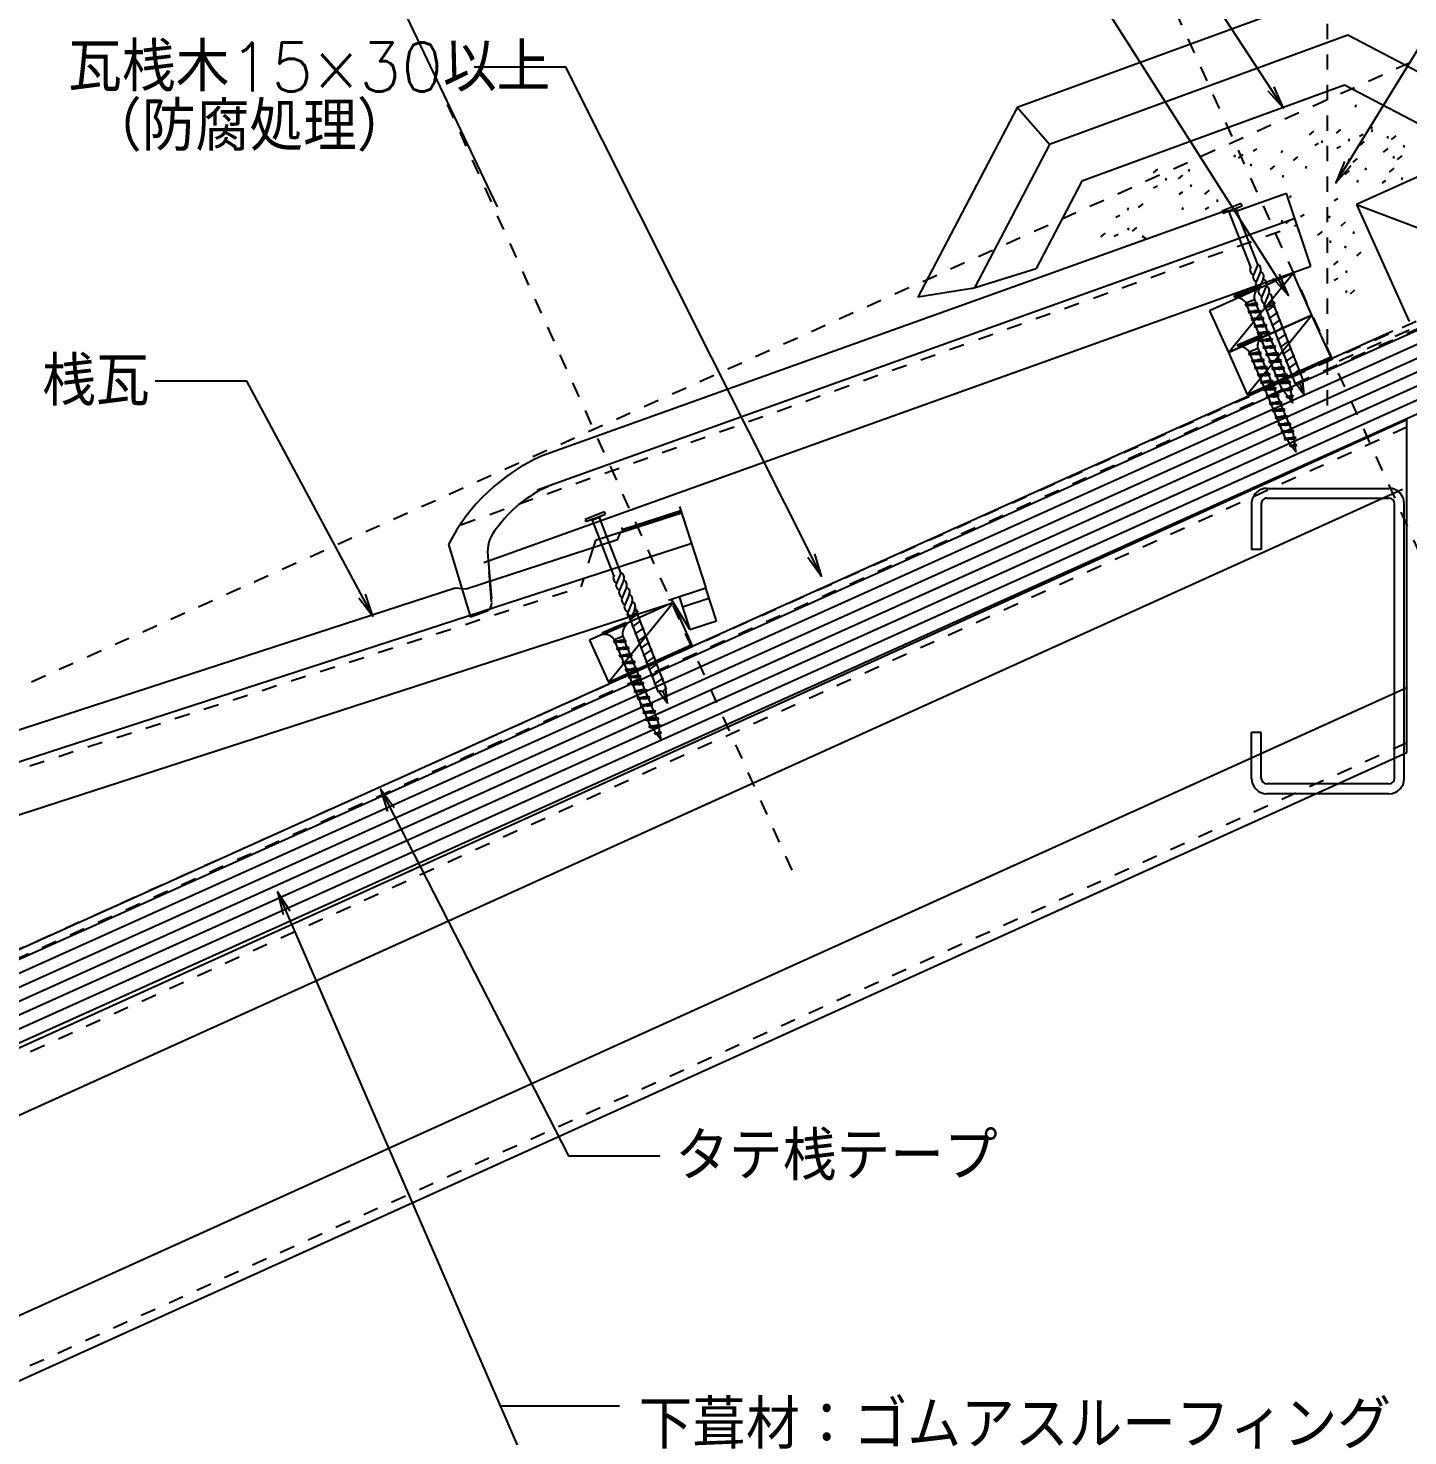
# Model space of a CAD drawing. Extents: x -1727 to 4652, y -2317 to 2357.
# Drawn here: x 3428.1 to 3879.9, y -813.4 to -352.3 of the extents above; entities that cross this region are included whole.
import ezdxf

# ---------------------------------------------------------------- set-up
doc = ezdxf.new("R2010")
doc.units = 0
doc.header["$LTSCALE"] = 5
doc.linetypes.add('DOT', pattern=[2, 1, -1])
for name, color, linetype in [('0-1', 7, 'CONTINUOUS'), ('0-2', 7, 'CONTINUOUS'), ('0-3', 7, 'CONTINUOUS'), ('0-4', 7, 'CONTINUOUS'), ('0-F', 7, 'CONTINUOUS')]:
    doc.layers.add(name, color=color, linetype=linetype)
doc.styles.get("Standard").update_dxf_attribs({"font": 'txt.shx', "bigfont": 'extfont.shx'})

msp = doc.modelspace()

# ---------------------------------------------------------------- linework, layer by layer
at = {"layer": '0-1', "color": 7, "linetype": 'CONTINUOUS'}
for p, q in [((3862.8119, -378.179), (3863.036, -377.3943)), ((3849.0649, -386.0978), (3847.6078, -387.3308)), ((3857.885, -385.4928), (3856.4279, -386.7257)), ((3865.3523, -387.1316), (3864.1193, -387.8042)), ((3868.0662, -385.3325), (3868.2904, -384.5479)), ((3868.1397, -386.3361), (3868.3639, -385.5515)), ((3850.7168, -390.1296), (3849.4839, -390.8022)), ((3851.755, -389.9088), (3851.9792, -389.1242)), ((3857.8612, -391.1028), (3856.6282, -391.7753)), ((3860.5751, -389.3037), (3860.7992, -388.5191)), ((3865.6856, -389.4842), (3864.2285, -390.7171)), ((3873.3462, -391.7259), (3871.8891, -392.9589)), ((3873.2332, -388.4826), (3873.4574, -387.6979)), ((3875.9782, -387.6151), (3874.5211, -388.8481)), ((3878.6683, -391.4261), (3878.8925, -390.6415)), ((3823.1312, -394.5743), (3823.3554, -393.7897)), ((3825.8763, -393.7069), (3824.4191, -394.9398)), ((3830.4641, -392.0096), (3829.2312, -392.6822)), ((3838.6131, -393.154), (3838.8373, -392.3694)), ((3843.8295, -394.4665), (3842.3724, -395.6995)), ((3860.6078, -395.88), (3860.832, -395.0954)), ((3863.3528, -395.0126), (3861.8957, -396.2456)), ((3901.3998, -392.8508), (3863.0991, -410.086)), ((3875.2059, -394.9994), (3875.4301, -394.2148)), ((3877.951, -394.132), (3876.4938, -395.3649)), ((3797.9437, -398.4799), (3796.4866, -399.7128)), ((3806.1832, -400.4956), (3804.7261, -401.7285)), ((3808.1985, -399.3233), (3808.4226, -398.5387)), ((3828.5663, -397.5178), (3828.7905, -396.7332)), ((3836.2648, -397.4341), (3834.8077, -398.6671)), ((3838.9549, -401.245), (3839.1791, -400.4604)), ((3846.5195, -398.2775), (3846.7437, -397.4929)), ((3860.7208, -399.1234), (3859.2637, -400.3564)), ((3866.0429, -398.8236), (3866.2671, -398.039)), ((3875.3189, -398.2428), (3873.8618, -399.4757)), ((3797.9199, -404.09), (3796.687, -404.7625)), ((3800.6338, -402.2908), (3800.858, -401.5062)), ((3808.8733, -404.3065), (3809.0975, -403.5219)), ((3814.8194, -405.4367), (3813.3623, -406.6696)), ((3863.4109, -402.9344), (3863.6351, -402.1498)), ((3872.6693, -402.3868), (3871.4363, -403.0593)), ((3878.009, -402.0537), (3878.2332, -401.2691)), ((3793.119, -409.8688), (3791.6619, -411.1018)), ((3806.1594, -406.1057), (3804.9264, -406.7782)), ((3817.5095, -409.2476), (3817.7336, -408.463)), ((3841.3942, -407.9503), (3841.6184, -407.1657)), ((3857.0282, -408.2685), (3855.7952, -408.9411)), ((3863.0991, -410.086), (3918.635, -431.1516)), ((3863.0991, -410.086), (3880.3342, -448.3868)), ((3785.5681, -413.7044), (3784.3351, -414.3769)), ((3788.282, -411.9052), (3788.5061, -411.1206)), ((3806.1016, -411.8107), (3806.3258, -411.0261)), ((3814.7956, -411.0467), (3813.5626, -411.7193)), ((3846.0326, -413.4664), (3844.7996, -414.1389)), ((3854.1816, -414.6108), (3854.4057, -413.8262)), ((3780.7672, -419.4832), (3779.31, -420.7162)), ((3788.3147, -418.4816), (3788.5389, -417.697)), ((3791.0597, -417.6142), (3789.6026, -418.8471)), ((3838.6997, -416.031), (3838.9239, -415.2464)), ((3841.4447, -415.1636), (3839.9876, -416.3966)), ((3844.1348, -418.9746), (3844.359, -418.19)), ((3851.8333, -418.8909), (3850.3762, -420.1238)), ((3859.3979, -415.9233), (3857.9408, -417.1563)), ((3862.088, -419.7342), (3862.3122, -418.9496)), ((3785.0297, -419.8821), (3783.7967, -420.5546)), ((3793.1787, -421.0265), (3793.4029, -420.2419)), ((3793.7498, -421.4251), (3793.974, -420.6405)), ((3854.5234, -422.7018), (3854.7475, -421.9172)), ((3859.3683, -424.3984), (3859.5924, -423.6138)), ((3857.02, -428.6785), (3855.5629, -429.9114)), ((3864.5846, -425.7109), (3863.1275, -426.9439)), ((3821.16, -458.6038), (3842.3643, -432.6157)), ((3859.7101, -432.4894), (3859.9342, -431.7048)), ((3856.9962, -434.2886), (3855.7632, -434.9611)), ((3859.7428, -439.0658), (3859.967, -438.2812)), ((3862.4878, -438.1984), (3861.0307, -439.4313)), ((3827.3137, -472.2834), (3848.5181, -446.2953)), ((3221.9362, -745.4111), (3875.0195, -451.5271)), ((3618.1374, -566.4967), (3639.3198, -540.4907))]:
    msp.add_line(p, q, dxfattribs=at)
at = {"layer": '0-1', "color": 4, "linetype": 'CONTINUOUS'}
for p, q in [((3825.3876, -409.7653), (3819.0272, -412.2269)), ((3825.6724, -410.5012), (3825.3876, -409.7653)), ((3819.0272, -412.2269), (3819.3121, -412.9628)), ((3819.3121, -412.9628), (3825.6724, -410.5012)), ((3821.4764, -412.5072), (3820.7495, -412.4065)), ((3821.4764, -412.5072), (3820.7495, -412.4065)), ((3823.7661, -411.6211), (3821.4764, -412.5072)), ((3828.4773, -430.5963), (3821.4764, -412.5072)), ((3823.7661, -411.6211), (3824.235, -411.0575)), ((3830.7666, -429.7092), (3823.7661, -411.6211)), ((3828.5214, -430.5253), (3828.21, -431.2701)), ((3830.7666, -429.7092), (3829.1253, -433.6351)), ((3831.6848, -432.0817), (3830.0434, -436.0074)), ((3831.6848, -432.0817), (3830.0434, -436.0074)), ((3823.0661, -439.9863), (3830.7632, -436.7713)), ((3831.0343, -437.4205), (3823.3373, -440.6355)), ((3830.7632, -436.7713), (3831.0343, -437.4205)), ((3832.6029, -434.454), (3830.9615, -438.3798)), ((3832.6029, -434.454), (3830.9615, -438.3798)), ((3833.5211, -436.8263), (3831.8797, -440.7522)), ((3833.5211, -436.8263), (3831.8797, -440.7522)), ((3823.3373, -440.6355), (3823.0661, -439.9863)), ((3827.051, -442.5735), (3826.6697, -443.0735)), ((3826.9295, -442.3518), (3829.7301, -441.182)), ((3826.9295, -442.3518), (3827.0324, -442.598)), ((3829.7301, -441.182), (3830.2913, -442.5256)), ((3834.4393, -439.1987), (3832.7979, -443.1245)), ((3834.4393, -439.1987), (3832.7979, -443.1245)), ((3835.3574, -441.5711), (3834.5583, -443.4823)), ((3835.3574, -441.5711), (3834.5583, -443.4823)), ((3835.6407, -442.053), (3845.6067, -467.8037)), ((3826.6697, -443.0735), (3830.8633, -442.6833)), ((3828.0194, -444.8919), (3827.3535, -443.2975)), ((3828.0194, -444.8919), (3827.6381, -445.3919)), ((3827.6381, -445.3919), (3831.8317, -445.0017)), ((3828.9878, -447.2102), (3828.3218, -445.6159)), ((3828.9878, -447.2102), (3828.6064, -447.7103)), ((3830.482, -443.1833), (3830.8633, -442.6833)), ((3831.1728, -444.8373), (3830.482, -443.1833)), ((3831.4503, -445.5017), (3831.8317, -445.0017)), ((3832.1412, -447.1557), (3831.4503, -445.5017)), ((3832.997, -444.0866), (3836.3862, -442.7749)), ((3833.0407, -443.0593), (3843.0067, -468.8099)), ((3836.4291, -443.0487), (3833.4366, -445.1957)), ((3837.3352, -445.39), (3834.3427, -447.5371)), ((3828.6064, -447.7103), (3832.8001, -447.3201)), ((3829.9562, -449.5286), (3829.2902, -447.9343)), ((3829.9562, -449.5286), (3829.5748, -450.0287)), ((3829.5748, -450.0287), (3833.7684, -449.6385)), ((3830.9245, -451.847), (3830.2586, -450.2527)), ((3832.4187, -447.8201), (3832.8001, -447.3201)), ((3833.1096, -449.4741), (3832.4187, -447.8201)), ((3833.3871, -450.1385), (3833.7684, -449.6385)), ((3834.0779, -451.7925), (3833.3871, -450.1385)), ((3838.2414, -447.7314), (3835.2489, -449.8784)), ((3839.1475, -450.0728), (3836.155, -452.2197)), ((3824.1584, -456.0068), (3831.8555, -452.7918)), ((3824.4296, -456.656), (3824.1584, -456.0068)), ((3832.1266, -453.441), (3824.4296, -456.656)), ((3830.9245, -451.847), (3830.5432, -452.347)), ((3830.5432, -452.347), (3834.7368, -451.9568)), ((3831.8929, -454.1654), (3831.227, -452.5711)), ((3831.8929, -454.1654), (3831.5116, -454.6654)), ((3831.5116, -454.6654), (3835.7052, -454.2752)), ((3831.8555, -452.7918), (3832.1266, -453.441)), ((3832.8613, -456.4838), (3832.1953, -454.8895)), ((3834.3555, -452.4569), (3834.7368, -451.9568)), ((3835.0463, -454.1108), (3834.3555, -452.4569)), ((3835.3238, -454.7753), (3835.7052, -454.2752)), ((3836.0147, -456.4292), (3835.3238, -454.7753)), ((3840.0537, -452.4141), (3837.0612, -454.5611)), ((3840.9599, -454.7555), (3837.9673, -456.9024)), ((3828.1434, -458.594), (3827.762, -459.094)), ((3827.762, -459.094), (3831.9556, -458.7038)), ((3828.0218, -458.3723), (3830.8224, -457.2025)), ((3828.0218, -458.3723), (3828.1247, -458.6185)), ((3829.1117, -460.9124), (3828.4458, -459.3181)), ((3829.1117, -460.9124), (3828.7304, -461.4124)), ((3828.7304, -461.4124), (3832.924, -461.0222)), ((3830.8224, -457.2025), (3831.3836, -458.5461)), ((3831.5743, -459.2038), (3831.9556, -458.7038)), ((3832.2651, -460.8578), (3831.5743, -459.2038)), ((3832.8613, -456.4838), (3832.4799, -456.9838)), ((3832.4799, -456.9838), (3836.6735, -456.5936)), ((3832.5427, -461.5222), (3832.924, -461.0222)), ((3833.8296, -458.8022), (3833.1637, -457.2078)), ((3833.8296, -458.8022), (3833.4483, -459.3022)), ((3833.4483, -459.3022), (3837.6419, -458.912)), ((3834.798, -461.1206), (3834.1321, -459.5262)), ((3836.2922, -457.0936), (3836.6735, -456.5936)), ((3836.983, -458.7476), (3836.2922, -457.0936)), ((3837.2606, -459.412), (3837.6419, -458.912)), ((3837.9514, -461.066), (3837.2606, -459.412)), ((3841.866, -457.0968), (3838.8735, -459.2438)), ((3842.7721, -459.4381), (3839.7796, -461.5851)), ((3830.0801, -463.2308), (3829.4142, -461.6364)), ((3830.0801, -463.2308), (3829.6988, -463.7308)), ((3829.6988, -463.7308), (3833.8924, -463.3406)), ((3831.0485, -465.5491), (3830.3825, -463.9548)), ((3831.0485, -465.5491), (3830.6671, -466.0492)), ((3830.6671, -466.0492), (3834.8607, -465.659)), ((3833.2335, -463.1762), (3832.5427, -461.5222)), ((3833.511, -463.8406), (3833.8924, -463.3406)), ((3834.2019, -465.4946), (3833.511, -463.8406)), ((3834.798, -461.1206), (3834.4167, -461.6206)), ((3834.4167, -461.6206), (3838.6103, -461.2304)), ((3834.4794, -466.159), (3834.8607, -465.659)), ((3835.7664, -463.4389), (3835.1004, -461.8446)), ((3835.7664, -463.4389), (3835.385, -463.939)), ((3835.385, -463.939), (3839.5786, -463.5488)), ((3836.7347, -465.7573), (3836.0688, -464.163)), ((3838.2289, -461.7304), (3838.6103, -461.2304)), ((3838.9198, -463.3844), (3838.2289, -461.7304)), ((3839.1973, -464.0488), (3839.5786, -463.5488)), ((3839.8882, -465.7028), (3839.1973, -464.0488)), ((3843.6783, -461.7795), (3840.6858, -463.9265)), ((3844.5845, -464.1209), (3841.592, -466.2679)), ((3832.0168, -467.8675), (3831.3509, -466.2732)), ((3832.0168, -467.8675), (3831.6355, -468.3676)), ((3831.6355, -468.3676), (3835.8291, -467.9774)), ((3832.9852, -470.1859), (3832.3193, -468.5916)), ((3832.9852, -470.1859), (3832.6039, -470.6859)), ((3835.1702, -467.813), (3834.4794, -466.159)), ((3835.4478, -468.4774), (3835.8291, -467.9774)), ((3836.1386, -470.1314), (3835.4478, -468.4774)), ((3836.7347, -465.7573), (3836.3534, -466.2574)), ((3836.3534, -466.2574), (3840.547, -465.8672)), ((3837.7031, -468.0757), (3837.0372, -466.4814)), ((3837.7031, -468.0757), (3837.3218, -468.5757)), ((3837.3218, -468.5757), (3841.5154, -468.1855)), ((3838.6715, -470.3941), (3838.0056, -468.7998)), ((3840.1657, -466.3672), (3840.547, -465.8672)), ((3840.8565, -468.0212), (3840.1657, -466.3672)), ((3841.1341, -468.6856), (3841.5154, -468.1855)), ((3841.3622, -469.2318), (3841.1341, -468.6856)), ((3841.5259, -470.3056), (3841.3622, -469.2318)), ((3846.0311, -472.5527), (3843.233, -468.7227)), ((3844.6685, -469.032), (3846.0311, -472.5527)), ((3846.0311, -472.5527), (3845.5227, -467.8365)), ((3832.6039, -470.6859), (3836.7975, -470.2957)), ((3833.9536, -472.5043), (3833.2876, -470.91)), ((3833.9536, -472.5043), (3833.5722, -473.0043)), ((3833.5722, -473.0043), (3837.7658, -472.6141)), ((3834.9219, -474.8227), (3834.256, -473.2284)), ((3834.9219, -474.8227), (3834.5406, -475.3227)), ((3836.4161, -470.7958), (3836.7975, -470.2957)), ((3837.107, -472.4498), (3836.4161, -470.7958)), ((3837.3845, -473.1142), (3837.7658, -472.6141)), ((3838.0754, -474.7681), (3837.3845, -473.1142)), ((3838.6715, -470.3941), (3838.2902, -470.8941)), ((3838.2902, -470.8941), (3842.2803, -470.4718)), ((3840.5339, -472.8811), (3839.2008, -471.0907)), ((3840.2387, -473.1522), (3842.4719, -472.8738)), ((3842.2753, -475.2199), (3840.8481, -473.3031)), ((3841.8983, -472.7476), (3841.6356, -471.033)), ((3841.6376, -471.0379), (3842.2803, -470.4718)), ((3841.9591, -473.1812), (3842.4719, -472.8738)), ((3842.2753, -475.2199), (3841.964, -473.1783)), ((3834.5406, -475.3227), (3838.7342, -474.9325)), ((3835.8903, -477.1411), (3835.2244, -475.5468)), ((3835.8903, -477.1411), (3835.509, -477.6411)), ((3835.509, -477.6411), (3839.7026, -477.2509)), ((3836.8587, -479.4595), (3836.1927, -477.8651)), ((3836.8587, -479.4595), (3836.4774, -479.9595)), ((3838.3529, -475.4326), (3838.7342, -474.9325)), ((3839.0437, -477.0865), (3838.3529, -475.4326)), ((3839.3212, -477.7509), (3839.7026, -477.2509)), ((3840.0121, -479.4049), (3839.3212, -477.7509)), ((3836.4774, -479.9595), (3840.671, -479.5693)), ((3837.8271, -481.7779), (3837.1611, -480.1835)), ((3837.8271, -481.7779), (3837.4457, -482.2779)), ((3837.4457, -482.2779), (3841.6393, -481.8877)), ((3838.7954, -484.0962), (3838.1295, -482.5019)), ((3838.7954, -484.0962), (3838.4141, -484.5963)), ((3840.2896, -480.0693), (3840.671, -479.5693)), ((3840.9805, -481.7233), (3840.2896, -480.0693)), ((3841.258, -482.3877), (3841.6393, -481.8877)), ((3841.9488, -484.0417), (3841.258, -482.3877)), ((3838.4141, -484.5963), (3842.6077, -484.2061)), ((3839.7638, -486.4146), (3839.0979, -484.8203)), ((3839.7638, -486.4146), (3839.3825, -486.9147)), ((3839.3825, -486.9147), (3843.3726, -486.4923)), ((3841.6262, -488.9016), (3840.2931, -487.1112)), ((3842.2264, -484.7061), (3842.6077, -484.2061)), ((3842.4545, -485.2523), (3842.2264, -484.7061)), ((3842.6182, -486.3261), (3842.4545, -485.2523)), ((3842.9906, -488.7681), (3842.7279, -487.0535)), ((3842.7299, -487.0584), (3843.3726, -486.4923)), ((3841.331, -489.1727), (3843.5642, -488.8944)), ((3843.3676, -491.2404), (3841.9404, -489.3236)), ((3843.0514, -489.2017), (3843.5642, -488.8944)), ((3843.3676, -491.2404), (3843.0563, -489.1988)), ((3616.8445, -510.7571), (3610.4841, -513.2187)), ((3610.7689, -513.9547), (3617.1293, -511.4931)), ((3617.1293, -511.4931), (3616.8445, -510.7571)), ((3610.4841, -513.2187), (3610.7689, -513.9547)), ((3612.9333, -513.4991), (3612.2063, -513.3983)), ((3612.9333, -513.4991), (3612.2063, -513.3983)), ((3615.223, -512.6129), (3612.9333, -513.4991)), ((3619.9342, -531.5882), (3612.9333, -513.4991)), ((3615.223, -512.6129), (3615.6919, -512.0494)), ((3622.2235, -530.7011), (3615.223, -512.6129)), ((3619.9783, -531.5171), (3619.6668, -532.262)), ((3622.2235, -530.7011), (3620.5821, -534.6269)), ((3623.1417, -533.0735), (3621.5003, -536.9993)), ((3623.1417, -533.0735), (3621.5003, -536.9993)), ((3624.0598, -535.4458), (3622.4184, -539.3716)), ((3624.0598, -535.4458), (3622.4184, -539.3716)), ((3624.978, -537.8181), (3623.3366, -541.744)), ((3624.978, -537.8181), (3623.3366, -541.744)), ((3625.8961, -540.1906), (3624.2547, -544.1163)), ((3625.8961, -540.1906), (3624.2547, -544.1163)), ((3624.4539, -545.0784), (3627.843, -543.7667)), ((3624.4976, -544.0511), (3634.4636, -569.8017)), ((3627.8859, -544.0405), (3624.8935, -546.1875)), ((3626.8143, -542.5629), (3626.0152, -544.4742)), ((3626.8143, -542.5629), (3626.0152, -544.4742)), ((3627.0975, -543.0448), (3637.0636, -568.7955)), ((3616.1654, -550.259), (3623.8624, -547.044)), ((3624.1335, -547.6932), (3616.4365, -550.9082)), ((3623.8624, -547.044), (3624.1335, -547.6932)), ((3628.7921, -546.3819), (3625.7996, -548.5289)), ((3616.4365, -550.9082), (3616.1654, -550.259)), ((3620.1503, -552.8462), (3619.7689, -553.3462)), ((3619.7689, -553.3462), (3623.9625, -552.956)), ((3620.0287, -552.6245), (3622.8294, -551.4547)), ((3620.0287, -552.6245), (3620.1316, -552.8707)), ((3622.8294, -551.4547), (3623.3905, -552.7983)), ((3623.5812, -553.456), (3623.9625, -552.956)), ((3629.6983, -548.7232), (3626.7058, -550.8702)), ((3630.6044, -551.0646), (3627.6119, -553.2115)), ((3621.1186, -555.1646), (3620.4527, -553.5702)), ((3621.1186, -555.1646), (3620.7373, -555.6646)), ((3620.7373, -555.6646), (3624.9309, -555.2744)), ((3622.087, -557.483), (3621.4211, -555.8886)), ((3622.087, -557.483), (3621.7057, -557.983)), ((3621.7057, -557.983), (3625.8993, -557.5928)), ((3624.272, -555.11), (3623.5812, -553.456)), ((3624.5496, -555.7744), (3624.9309, -555.2744)), ((3625.2404, -557.4284), (3624.5496, -555.7744)), ((3625.5179, -558.0928), (3625.8993, -557.5928)), ((3631.5106, -553.406), (3628.518, -555.5529)), ((3632.4167, -555.7473), (3629.4242, -557.8942)), ((3623.0554, -559.8013), (3622.3894, -558.207)), ((3623.0554, -559.8013), (3622.674, -560.3014)), ((3622.674, -560.3014), (3626.8676, -559.9112)), ((3624.0237, -562.1197), (3623.3578, -560.5254)), ((3624.0237, -562.1197), (3623.6424, -562.6198)), ((3623.6424, -562.6198), (3627.836, -562.2296)), ((3626.2088, -559.7468), (3625.5179, -558.0928)), ((3626.4863, -560.4112), (3626.8676, -559.9112)), ((3627.1772, -562.0652), (3626.4863, -560.4112)), ((3627.4547, -562.7296), (3627.836, -562.2296)), ((3633.3229, -558.0886), (3630.3304, -560.2356)), ((3634.229, -560.43), (3631.2365, -562.577)), ((3624.9921, -564.4381), (3624.3262, -562.8438)), ((3624.9921, -564.4381), (3624.6108, -564.9381)), ((3624.6108, -564.9381), (3628.8044, -564.5479)), ((3625.9605, -566.7565), (3625.2945, -565.1622)), ((3625.9605, -566.7565), (3625.5792, -567.2565)), ((3625.5792, -567.2565), (3629.7728, -566.8663)), ((3628.1455, -564.3836), (3627.4547, -562.7296)), ((3628.423, -565.048), (3628.8044, -564.5479)), ((3629.1139, -566.7019), (3628.423, -565.048)), ((3629.3914, -567.3664), (3629.7728, -566.8663)), ((3635.1352, -562.7713), (3632.1427, -564.9183)), ((3636.0413, -565.1127), (3633.0488, -567.2597)), ((3626.9289, -569.0749), (3626.2629, -567.4806)), ((3626.9289, -569.0749), (3626.5475, -569.5749)), ((3626.5475, -569.5749), (3630.7411, -569.1847)), ((3627.8972, -571.3933), (3627.2313, -569.7989)), ((3627.8972, -571.3933), (3627.5159, -571.8933)), ((3627.5159, -571.8933), (3631.7095, -571.5031)), ((3630.0823, -569.0203), (3629.3914, -567.3664)), ((3630.3598, -569.6847), (3630.7411, -569.1847)), ((3631.0506, -571.3387), (3630.3598, -569.6847)), ((3631.3282, -572.0031), (3631.7095, -571.5031)), ((3637.488, -573.5445), (3634.6899, -569.7145)), ((3636.1254, -570.0238), (3637.488, -573.5445)), ((3637.488, -573.5445), (3636.9796, -568.8283)), ((3628.8656, -573.7117), (3628.1997, -572.1173)), ((3628.8656, -573.7117), (3628.4843, -574.2117)), ((3628.4843, -574.2117), (3632.6779, -573.8215)), ((3629.834, -576.03), (3629.168, -574.4357)), ((3629.834, -576.03), (3629.4526, -576.5301)), ((3629.4526, -576.5301), (3633.6462, -576.1399)), ((3632.019, -573.6571), (3631.3282, -572.0031)), ((3632.2965, -574.3215), (3632.6779, -573.8215)), ((3632.9874, -575.9755), (3632.2965, -574.3215)), ((3633.2649, -576.6399), (3633.6462, -576.1399)), ((3630.8023, -578.3484), (3630.1364, -576.7541)), ((3630.8023, -578.3484), (3630.421, -578.8485)), ((3630.421, -578.8485), (3634.6146, -578.4583)), ((3631.7707, -580.6668), (3631.1048, -579.0725)), ((3631.7707, -580.6668), (3631.3894, -581.1668)), ((3631.3894, -581.1668), (3635.3796, -580.7445)), ((3633.9558, -578.2939), (3633.2649, -576.6399)), ((3634.2333, -578.9583), (3634.6146, -578.4583)), ((3634.4614, -579.5045), (3634.2333, -578.9583)), ((3634.6252, -580.5783), (3634.4614, -579.5045)), ((3634.7368, -581.3106), (3635.3796, -580.7445)), ((3633.6331, -583.1538), (3632.3001, -581.3634)), ((3633.3379, -583.4249), (3635.5711, -583.1465)), ((3635.3745, -585.4926), (3633.9473, -583.5758)), ((3634.9975, -583.0203), (3634.7348, -581.3057)), ((3635.0584, -583.4539), (3635.5711, -583.1465)), ((3635.3745, -585.4926), (3635.0632, -583.451))]:
    msp.add_line(p, q, dxfattribs=at)
at = {"layer": '0-1', "color": 7, "linetype": 'DOT'}
for p, q in [((3223.0078, -747.7923), (3925.5798, -431.6386)), ((3857.4984, -461.2795), (3925.3933, -431.2276))]:
    msp.add_line(p, q, dxfattribs=at)
at = {"layer": '0-1', "color": 3, "linetype": 'CONTINUOUS'}
for points in [[(3815.0052, -444.9242), (3821.16, -458.6038), (3848.5181, -446.2953), (3842.3643, -432.6157), (3815.0052, -444.9242)], [(3821.159, -458.6038), (3827.3137, -472.2834), (3854.6719, -459.9748), (3848.5181, -446.2953), (3821.159, -458.6038)], [(3611.9711, -552.8223), (3618.1374, -566.4967), (3645.4851, -554.165), (3639.3198, -540.4907), (3611.9711, -552.8223)]]:
    msp.add_lwpolyline(points, close=True, dxfattribs=at)
at = {"layer": '0-1', "color": 4, "linetype": 'CONTINUOUS'}
for centre, radius, start, end in [((3830.5038, -431.1292), 2.2981, 183.5154, 239.817), ((3830.0511, -431.3501), 1.79, 335.8763, 426.4387), ((3830.9693, -433.7224), 1.79, 335.8763, 426.4387), ((3831.4191, -433.4942), 2.2981, 183.5154, 239.817), ((3833.4177, -440.3537), 3.7795, 129.0957, 192.6593), ((3832.3373, -435.8665), 2.2981, 183.5154, 239.817), ((3831.8874, -436.0948), 1.79, 335.8763, 426.4387), ((3832.8056, -438.4671), 1.79, 335.8763, 426.4387), ((3823.7484, -444.3925), 3.7795, 32.6805, 96.244), ((3827.3484, -442.4224), 0.3335, 206.9354, 268.7778), ((3831.3, -462.6401), 20.1563, 93.2798, 97.4642), ((3830.1129, -444.2884), 1.7719, 64.9433, 88.9027), ((3833.2554, -438.2388), 2.2981, 183.5154, 239.817), ((3834.1736, -440.6113), 2.2981, 183.5154, 239.817), ((3833.7237, -440.8395), 1.79, 335.8763, 426.4387), ((3834.6419, -443.2118), 1.79, 14.0306, 66.4387), ((3827.3068, -442.2844), 1.0142, 231.0819, 275.9133), ((3826.9513, -428.6613), 14.0999, 271.5848, 277.0489), ((3830.0253, -461.7501), 18.641, 93.5081, 98.061), ((3828.2752, -444.6028), 1.0142, 231.0819, 275.9133), ((3828.3167, -444.7408), 0.3335, 206.9354, 268.7778), ((3827.9197, -430.9797), 14.0999, 271.5848, 277.0489), ((3830.9937, -464.0684), 18.641, 93.5081, 98.061), ((3827.5672, -421.9376), 21.2472, 273.5551, 277.2727), ((3829.2851, -447.0592), 0.3335, 206.9354, 268.7778), ((3832.2684, -464.9585), 20.1563, 93.2798, 97.4642), ((3828.5355, -424.256), 21.2472, 273.5551, 277.2727), ((3830.2311, -443.2824), 0.2698, 21.5537, 84.5104), ((3833.2368, -467.2769), 20.1563, 93.2798, 97.4642), ((3831.0813, -446.6068), 1.7719, 64.9433, 88.9027), ((3831.1994, -445.6008), 0.2698, 21.5537, 84.5104), ((3832.0496, -448.9252), 1.7719, 64.9433, 88.9027), ((3835.0917, -442.9836), 2.2981, 183.5154, 207.9698), ((3829.2436, -446.9212), 1.0142, 231.0819, 275.9133), ((3828.8881, -433.2981), 14.0999, 271.5848, 277.0489), ((3831.962, -466.3868), 18.641, 93.5081, 98.061), ((3830.2119, -449.2396), 1.0142, 231.0819, 275.9133), ((3830.2535, -449.3776), 0.3335, 206.9354, 268.7778), ((3829.8564, -435.6165), 14.0999, 271.5848, 277.0489), ((3832.9304, -468.7052), 18.641, 93.5081, 98.061), ((3829.5039, -426.5744), 21.2472, 273.5551, 277.2727), ((3834.2051, -469.5953), 20.1563, 93.2798, 97.4642), ((3830.4723, -428.8928), 21.2472, 273.5551, 277.2727), ((3832.1678, -447.9192), 0.2698, 21.5537, 84.5104), ((3835.1735, -471.9137), 20.1563, 93.2798, 97.4642), ((3833.018, -451.2436), 1.7719, 64.9433, 88.9027), ((3833.1362, -450.2376), 0.2698, 21.5537, 84.5104), ((3833.9864, -453.562), 1.7719, 64.9433, 88.9027), ((3831.1803, -451.558), 1.0142, 231.0819, 275.9133), ((3834.51, -456.3742), 3.7795, 129.0957, 192.6593), ((3831.2219, -451.6959), 0.3335, 206.9354, 268.7778), ((3830.8248, -437.9349), 14.0999, 271.5848, 277.0489), ((3833.8988, -471.0236), 18.641, 93.5081, 98.061), ((3832.1487, -453.8763), 1.0142, 231.0819, 275.9133), ((3832.1902, -454.0143), 0.3335, 206.9354, 268.7778), ((3831.7932, -440.2533), 14.0999, 271.5848, 277.0489), ((3834.8672, -473.342), 18.641, 93.5081, 98.061), ((3831.4406, -431.2112), 21.2472, 273.5551, 277.2727), ((3836.1419, -474.2321), 20.1563, 93.2798, 97.4642), ((3832.409, -433.5296), 21.2472, 273.5551, 277.2727), ((3834.1046, -452.556), 0.2698, 21.5537, 84.5104), ((3837.1102, -476.5504), 20.1563, 93.2798, 97.4642), ((3834.9548, -455.8803), 1.7719, 64.9433, 88.9027), ((3835.0729, -454.8744), 0.2698, 21.5537, 84.5104), ((3835.9231, -458.1987), 1.7719, 64.9433, 88.9027), ((3824.8407, -460.413), 3.7795, 32.6805, 96.244), ((3828.3991, -458.3049), 1.0142, 231.0819, 275.9133), ((3828.4407, -458.4429), 0.3335, 206.9354, 268.7778), ((3828.0436, -444.6818), 14.0999, 271.5848, 277.0489), ((3831.1176, -477.7706), 18.641, 93.5081, 98.061), ((3829.4091, -460.7613), 0.3335, 206.9354, 268.7778), ((3829.012, -447.0002), 14.0999, 271.5848, 277.0489), ((3832.3923, -478.6606), 20.1563, 93.2798, 97.4642), ((3828.6595, -437.9581), 21.2472, 273.5551, 277.2727), ((3833.3607, -480.979), 20.1563, 93.2798, 97.4642), ((3831.2052, -460.3089), 1.7719, 64.9433, 88.9027), ((3831.3234, -459.303), 0.2698, 21.5537, 84.5104), ((3832.1736, -462.6273), 1.7719, 64.9433, 88.9027), ((3833.1171, -456.1947), 1.0142, 231.0819, 275.9133), ((3833.1586, -456.3327), 0.3335, 206.9354, 268.7778), ((3832.7615, -442.5716), 14.0999, 271.5848, 277.0489), ((3835.8355, -475.6604), 18.641, 93.5081, 98.061), ((3834.0854, -458.5131), 1.0142, 231.0819, 275.9133), ((3834.127, -458.6511), 0.3335, 206.9354, 268.7778), ((3833.7299, -444.89), 14.0999, 271.5848, 277.0489), ((3836.8039, -477.9788), 18.641, 93.5081, 98.061), ((3833.3774, -435.8479), 21.2472, 273.5551, 277.2727), ((3838.0786, -478.8688), 20.1563, 93.2798, 97.4642), ((3834.3458, -438.1663), 21.2472, 273.5551, 277.2727), ((3836.0413, -457.1927), 0.2698, 21.5537, 84.5104), ((3836.8915, -460.5171), 1.7719, 64.9433, 88.9027), ((3837.0097, -459.5111), 0.2698, 21.5537, 84.5104), ((3829.3675, -460.6233), 1.0142, 231.0819, 275.9133), ((3832.086, -480.089), 18.641, 93.5081, 98.061), ((3830.3359, -462.9417), 1.0142, 231.0819, 275.9133), ((3830.3774, -463.0797), 0.3335, 206.9354, 268.7778), ((3829.9804, -449.3186), 14.0999, 271.5848, 277.0489), ((3833.0543, -482.4073), 18.641, 93.5081, 98.061), ((3829.6278, -440.2765), 21.2472, 273.5551, 277.2727), ((3831.3458, -465.3981), 0.3335, 206.9354, 268.7778), ((3830.9487, -451.637), 14.0999, 271.5848, 277.0489), ((3834.3291, -483.2974), 20.1563, 93.2798, 97.4642), ((3830.5962, -442.5949), 21.2472, 273.5551, 277.2727), ((3832.2918, -461.6213), 0.2698, 21.5537, 84.5104), ((3835.2974, -485.6158), 20.1563, 93.2798, 97.4642), ((3833.1419, -464.9457), 1.7719, 64.9433, 88.9027), ((3833.2601, -463.9397), 0.2698, 21.5537, 84.5104), ((3834.1103, -467.2641), 1.7719, 64.9433, 88.9027), ((3835.0538, -460.8315), 1.0142, 231.0819, 275.9133), ((3835.0953, -460.9695), 0.3335, 206.9354, 268.7778), ((3834.6983, -447.2084), 14.0999, 271.5848, 277.0489), ((3837.7723, -480.2971), 18.641, 93.5081, 98.061), ((3836.0222, -463.1499), 1.0142, 231.0819, 275.9133), ((3836.0637, -463.2879), 0.3335, 206.9354, 268.7778), ((3835.6666, -449.5268), 14.0999, 271.5848, 277.0489), ((3838.7406, -482.6155), 18.641, 93.5081, 98.061), ((3839.047, -481.1872), 20.1563, 93.2798, 97.4642), ((3835.3141, -440.4847), 21.2472, 273.5551, 277.2727), ((3840.0154, -483.5056), 20.1563, 93.2798, 97.4642), ((3836.2825, -442.8031), 21.2472, 273.5551, 277.2727), ((3837.8599, -462.8355), 1.7719, 64.9433, 88.9027), ((3837.978, -461.8295), 0.2698, 21.5537, 84.5104), ((3838.8282, -465.1539), 1.7719, 64.9433, 88.9027), ((3838.9464, -464.1479), 0.2698, 21.5537, 84.5104), ((3831.3043, -465.2601), 1.0142, 231.0819, 275.9133), ((3834.0227, -484.7257), 18.641, 93.5081, 98.061), ((3832.2726, -467.5785), 1.0142, 231.0819, 275.9133), ((3832.3142, -467.7165), 0.3335, 206.9354, 268.7778), ((3831.9171, -453.9554), 14.0999, 271.5848, 277.0489), ((3834.9911, -487.0441), 18.641, 93.5081, 98.061), ((3831.5646, -444.9133), 21.2472, 273.5551, 277.2727), ((3833.2825, -470.0348), 0.3335, 206.9354, 268.7778), ((3832.8855, -456.2738), 14.0999, 271.5848, 277.0489), ((3836.2658, -487.9342), 20.1563, 93.2798, 97.4642), ((3832.533, -447.2317), 21.2472, 273.5551, 277.2727), ((3834.2285, -466.2581), 0.2698, 21.5537, 84.5104), ((3837.2342, -490.2526), 20.1563, 93.2798, 97.4642), ((3835.0787, -469.5825), 1.7719, 64.9433, 88.9027), ((3835.1969, -468.5765), 0.2698, 21.5537, 84.5104), ((3836.0471, -471.9009), 1.7719, 64.9433, 88.9027), ((3836.9905, -465.4683), 1.0142, 231.0819, 275.9133), ((3837.0321, -465.6063), 0.3335, 206.9354, 268.7778), ((3836.635, -451.8452), 14.0999, 271.5848, 277.0489), ((3839.709, -484.9339), 18.641, 93.5081, 98.061), ((3837.9589, -467.7867), 1.0142, 231.0819, 275.9133), ((3838.0005, -467.9246), 0.3335, 206.9354, 268.7778), ((3837.6034, -454.1636), 14.0999, 271.5848, 277.0489), ((3840.6774, -487.2523), 18.641, 93.5081, 98.061), ((3840.9837, -485.824), 20.1563, 93.2798, 97.4642), ((3837.2509, -445.1215), 21.2472, 273.5551, 277.2727), ((3841.9521, -488.1424), 20.1563, 93.2798, 97.4642), ((3838.2192, -447.4399), 21.2472, 273.5551, 277.2727), ((3839.7966, -467.4723), 1.7719, 64.9433, 88.9027), ((3839.9148, -466.4663), 0.2698, 21.5537, 84.5104), ((3840.765, -469.7907), 1.7719, 64.9433, 88.9027), ((3840.8831, -468.7847), 0.2698, 21.5537, 84.5104), ((3843.8187, -469.4896), 0.9653, 28.3196, 127.3888), ((3845.6051, -468.7982), 0.9653, 94.9262, 193.9954), ((3833.241, -469.8969), 1.0142, 231.0819, 275.9133), ((3835.9595, -489.3625), 18.641, 93.5081, 98.061), ((3834.2094, -472.2152), 1.0142, 231.0819, 275.9133), ((3834.2509, -472.3532), 0.3335, 206.9354, 268.7778), ((3833.8538, -458.5922), 14.0999, 271.5848, 277.0489), ((3836.9278, -491.6809), 18.641, 93.5081, 98.061), ((3833.5013, -449.5501), 21.2472, 273.5551, 277.2727), ((3835.2193, -474.6716), 0.3335, 206.9354, 268.7778), ((3838.2026, -492.571), 20.1563, 93.2798, 97.4642), ((3834.4697, -451.8685), 21.2472, 273.5551, 277.2727), ((3836.1652, -470.8949), 0.2698, 21.5537, 84.5104), ((3839.1709, -494.8893), 20.1563, 93.2798, 97.4642), ((3837.0154, -474.2192), 1.7719, 64.9433, 88.9027), ((3837.1336, -473.2133), 0.2698, 21.5537, 84.5104), ((3837.9838, -476.5376), 1.7719, 64.9433, 88.9027), ((3838.9273, -470.105), 1.0142, 231.0819, 275.9133), ((3838.9688, -470.243), 0.3335, 206.9354, 268.7778), ((3838.5718, -456.482), 14.0999, 271.5848, 277.0489), ((3841.6457, -489.5707), 18.641, 93.5081, 98.061), ((3757.8821, -451.0206), 85.2785, 344.9583, 345.1329), ((3840.9172, -471.718), 1.5866, 244.6803, 267.503), ((3839.4379, -459.7572), 10.7529, 274.6094, 281.1902), ((3839.0014, -456.8188), 16.1352, 274.6369, 278.0841), ((3817.4118, -246.3481), 225.8005, 275.8701, 276.1028), ((3840.424, -468.318), 5.0032, 274.8629, 281.702), ((3841.8371, -476.2127), 3.4656, 88.9879, 99.4107), ((3841.3867, -471.137), 0.2698, 21.5537, 83.5019), ((3841.8003, -474.5395), 1.3709, 83.1187, 105.2898), ((3841.5336, -472.0663), 1.7607, 64.9051, 90.2895), ((3841.8795, -474.1991), 1.4517, 65.9148, 89.2579), ((3835.1777, -474.5336), 1.0142, 231.0819, 275.9133), ((3834.8222, -460.9105), 14.0999, 271.5848, 277.0489), ((3837.8962, -493.9993), 18.641, 93.5081, 98.061), ((3836.1461, -476.852), 1.0142, 231.0819, 275.9133), ((3836.1876, -476.99), 0.3335, 206.9354, 268.7778), ((3835.7906, -463.2289), 14.0999, 271.5848, 277.0489), ((3838.8646, -496.3177), 18.641, 93.5081, 98.061), ((3835.4381, -454.1868), 21.2472, 273.5551, 277.2727), ((3837.156, -479.3084), 0.3335, 206.9354, 268.7778), ((3840.1393, -497.2077), 20.1563, 93.2798, 97.4642), ((3836.4064, -456.5052), 21.2472, 273.5551, 277.2727), ((3838.102, -475.5317), 0.2698, 21.5537, 84.5104), ((3841.1077, -499.5261), 20.1563, 93.2798, 97.4642), ((3838.9522, -478.856), 1.7719, 64.9433, 88.9027), ((3839.0703, -477.85), 0.2698, 21.5537, 84.5104), ((3839.9205, -481.1744), 1.7719, 64.9433, 88.9027), ((3837.1145, -479.1704), 1.0142, 231.0819, 275.9133), ((3836.759, -465.5473), 14.0999, 271.5848, 277.0489), ((3839.8329, -498.6361), 18.641, 93.5081, 98.061), ((3838.0828, -481.4888), 1.0142, 231.0819, 275.9133), ((3838.1244, -481.6268), 0.3335, 206.9354, 268.7778), ((3837.7273, -467.8657), 14.0999, 271.5848, 277.0489), ((3840.8013, -500.9544), 18.641, 93.5081, 98.061), ((3837.3748, -458.8236), 21.2472, 273.5551, 277.2727), ((3839.0928, -483.9452), 0.3335, 206.9354, 268.7778), ((3842.076, -501.8445), 20.1563, 93.2798, 97.4642), ((3838.3432, -461.142), 21.2472, 273.5551, 277.2727), ((3840.0387, -480.1684), 0.2698, 21.5537, 84.5104), ((3843.0444, -504.1629), 20.1563, 93.2798, 97.4642), ((3840.8889, -483.4928), 1.7719, 64.9433, 88.9027), ((3841.0071, -482.4868), 0.2698, 21.5537, 84.5104), ((3841.8573, -485.8112), 1.7719, 64.9433, 88.9027), ((3839.0512, -483.8072), 1.0142, 231.0819, 275.9133), ((3838.6957, -470.1841), 14.0999, 271.5848, 277.0489), ((3841.7697, -503.2728), 18.641, 93.5081, 98.061), ((3840.0196, -486.1256), 1.0142, 231.0819, 275.9133), ((3840.0611, -486.2635), 0.3335, 206.9354, 268.7778), ((3839.6641, -472.5025), 14.0999, 271.5848, 277.0489), ((3842.7381, -505.5912), 18.641, 93.5081, 98.061), ((3839.3115, -463.4604), 21.2472, 273.5551, 277.2727), ((3840.5302, -475.7777), 10.7529, 274.6094, 281.1902), ((3818.5041, -262.3686), 225.8005, 275.8701, 276.1028), ((3841.9755, -484.8052), 0.2698, 21.5537, 84.5104), ((3842.479, -487.1575), 0.2698, 21.5537, 83.5019), ((3842.6259, -488.0868), 1.7607, 64.9051, 90.2895), ((3758.9744, -467.0411), 85.2785, 344.9583, 345.1329), ((3842.0096, -487.7385), 1.5866, 244.6803, 267.503), ((3840.0937, -472.8393), 16.1352, 274.6369, 278.0841), ((3841.5163, -484.3385), 5.0032, 274.8629, 281.702), ((3842.9294, -492.2332), 3.4656, 88.9879, 99.4107), ((3842.8926, -490.56), 1.3709, 83.1187, 105.2898), ((3842.9718, -490.2196), 1.4517, 65.9148, 89.2579), ((3621.9607, -532.121), 2.2981, 183.5154, 239.817), ((3622.876, -534.486), 2.2981, 183.5154, 239.817), ((3621.508, -532.3419), 1.79, 335.8763, 426.4387), ((3622.4262, -534.7142), 1.79, 335.8763, 426.4387), ((3623.7941, -536.8583), 2.2981, 183.5154, 239.817), ((3624.7123, -539.2307), 2.2981, 183.5154, 239.817), ((3623.3443, -537.0866), 1.79, 335.8763, 426.4387), ((3624.2624, -539.4589), 1.79, 335.8763, 426.4387), ((3625.6305, -541.6031), 2.2981, 183.5154, 239.817), ((3625.1806, -541.8313), 1.79, 335.8763, 426.4387), ((3626.0988, -544.2036), 1.79, 14.0306, 66.4387), ((3626.517, -550.6264), 3.7795, 129.0957, 192.6593), ((3626.5486, -543.9754), 2.2981, 183.5154, 207.9698), ((3616.8476, -554.6652), 3.7795, 32.6805, 96.244), ((3620.4476, -552.6951), 0.3335, 206.9354, 268.7778), ((3620.0505, -538.934), 14.0999, 271.5848, 277.0489), ((3624.3992, -572.9128), 20.1563, 93.2798, 97.4642), ((3623.2121, -554.5611), 1.7719, 64.9433, 88.9027), ((3620.4061, -552.5571), 1.0142, 231.0819, 275.9133), ((3623.1245, -572.0228), 18.641, 93.5081, 98.061), ((3621.3744, -554.8755), 1.0142, 231.0819, 275.9133), ((3621.416, -555.0135), 0.3335, 206.9354, 268.7778), ((3621.0189, -541.2524), 14.0999, 271.5848, 277.0489), ((3624.0929, -574.3412), 18.641, 93.5081, 98.061), ((3620.6664, -532.2103), 21.2472, 273.5551, 277.2727), ((3622.3843, -557.3319), 0.3335, 206.9354, 268.7778), ((3621.9873, -543.5708), 14.0999, 271.5848, 277.0489), ((3625.3676, -575.2312), 20.1563, 93.2798, 97.4642), ((3621.6348, -534.5287), 21.2472, 273.5551, 277.2727), ((3623.3303, -553.5551), 0.2698, 21.5537, 84.5104), ((3626.336, -577.5496), 20.1563, 93.2798, 97.4642), ((3624.1805, -556.8795), 1.7719, 64.9433, 88.9027), ((3624.2987, -555.8735), 0.2698, 21.5537, 84.5104), ((3625.1489, -559.1979), 1.7719, 64.9433, 88.9027), ((3622.3428, -557.1939), 1.0142, 231.0819, 275.9133), ((3625.0613, -576.6595), 18.641, 93.5081, 98.061), ((3623.3112, -559.5123), 1.0142, 231.0819, 275.9133), ((3623.3527, -559.6503), 0.3335, 206.9354, 268.7778), ((3622.9556, -545.8892), 14.0999, 271.5848, 277.0489), ((3626.0296, -578.9779), 18.641, 93.5081, 98.061), ((3622.6031, -536.8471), 21.2472, 273.5551, 277.2727), ((3624.3211, -561.9686), 0.3335, 206.9354, 268.7778), ((3623.924, -548.2076), 14.0999, 271.5848, 277.0489), ((3627.3044, -579.868), 20.1563, 93.2798, 97.4642), ((3623.5715, -539.1655), 21.2472, 273.5551, 277.2727), ((3625.267, -558.1919), 0.2698, 21.5537, 84.5104), ((3628.2727, -582.1864), 20.1563, 93.2798, 97.4642), ((3626.1172, -561.5163), 1.7719, 64.9433, 88.9027), ((3626.2354, -560.5103), 0.2698, 21.5537, 84.5104), ((3627.0856, -563.8347), 1.7719, 64.9433, 88.9027), ((3624.2795, -561.8307), 1.0142, 231.0819, 275.9133), ((3626.998, -581.2963), 18.641, 93.5081, 98.061), ((3625.2479, -564.1491), 1.0142, 231.0819, 275.9133), ((3625.2894, -564.287), 0.3335, 206.9354, 268.7778), ((3624.8924, -550.526), 14.0999, 271.5848, 277.0489), ((3627.9664, -583.6147), 18.641, 93.5081, 98.061), ((3624.5399, -541.4839), 21.2472, 273.5551, 277.2727), ((3626.2578, -566.6054), 0.3335, 206.9354, 268.7778), ((3625.8608, -552.8444), 14.0999, 271.5848, 277.0489), ((3629.2411, -584.5048), 20.1563, 93.2798, 97.4642), ((3625.5082, -543.8023), 21.2472, 273.5551, 277.2727), ((3627.2038, -562.8287), 0.2698, 21.5537, 84.5104), ((3630.2095, -586.8231), 20.1563, 93.2798, 97.4642), ((3628.054, -566.1531), 1.7719, 64.9433, 88.9027), ((3628.1721, -565.1471), 0.2698, 21.5537, 84.5104), ((3629.0223, -568.4714), 1.7719, 64.9433, 88.9027), ((3626.2163, -566.4674), 1.0142, 231.0819, 275.9133), ((3628.9347, -585.9331), 18.641, 93.5081, 98.061), ((3627.1846, -568.7858), 1.0142, 231.0819, 275.9133), ((3627.2262, -568.9238), 0.3335, 206.9354, 268.7778), ((3626.8291, -555.1627), 14.0999, 271.5848, 277.0489), ((3629.9031, -588.2515), 18.641, 93.5081, 98.061), ((3626.4766, -546.1206), 21.2472, 273.5551, 277.2727), ((3628.1946, -571.2422), 0.3335, 206.9354, 268.7778), ((3627.7975, -557.4811), 14.0999, 271.5848, 277.0489), ((3631.1778, -589.1415), 20.1563, 93.2798, 97.4642), ((3627.445, -548.439), 21.2472, 273.5551, 277.2727), ((3629.1405, -567.4655), 0.2698, 21.5537, 84.5104), ((3632.1462, -591.4599), 20.1563, 93.2798, 97.4642), ((3629.9907, -570.7898), 1.7719, 64.9433, 88.9027), ((3630.1089, -569.7838), 0.2698, 21.5537, 84.5104), ((3630.9591, -573.1082), 1.7719, 64.9433, 88.9027), ((3635.2756, -570.4814), 0.9653, 28.3196, 127.3888), ((3637.0619, -569.79), 0.9653, 94.9262, 193.9954), ((3628.153, -571.1042), 1.0142, 231.0819, 275.9133), ((3630.8715, -590.5699), 18.641, 93.5081, 98.061), ((3629.1214, -573.4226), 1.0142, 231.0819, 275.9133), ((3629.1629, -573.5606), 0.3335, 206.9354, 268.7778), ((3628.7659, -559.7995), 14.0999, 271.5848, 277.0489), ((3631.8399, -592.8882), 18.641, 93.5081, 98.061), ((3628.4133, -550.7574), 21.2472, 273.5551, 277.2727), ((3630.1313, -575.879), 0.3335, 206.9354, 268.7778), ((3629.7342, -562.1179), 14.0999, 271.5848, 277.0489), ((3633.1146, -593.7783), 20.1563, 93.2798, 97.4642), ((3629.3817, -553.0758), 21.2472, 273.5551, 277.2727), ((3631.0773, -572.1022), 0.2698, 21.5537, 84.5104), ((3634.0829, -596.0967), 20.1563, 93.2798, 97.4642), ((3631.9275, -575.4266), 1.7719, 64.9433, 88.9027), ((3632.0456, -574.4206), 0.2698, 21.5537, 84.5104), ((3632.8958, -577.745), 1.7719, 64.9433, 88.9027), ((3630.0898, -575.741), 1.0142, 231.0819, 275.9133), ((3632.8082, -595.2066), 18.641, 93.5081, 98.061), ((3631.0581, -578.0594), 1.0142, 231.0819, 275.9133), ((3631.0997, -578.1974), 0.3335, 206.9354, 268.7778), ((3630.7026, -564.4363), 14.0999, 271.5848, 277.0489), ((3633.7766, -597.525), 18.641, 93.5081, 98.061), ((3630.3501, -555.3942), 21.2472, 273.5551, 277.2727), ((3632.068, -580.5157), 0.3335, 206.9354, 268.7778), ((3631.671, -566.7547), 14.0999, 271.5848, 277.0489), ((3635.0513, -598.4151), 20.1563, 93.2798, 97.4642), ((3631.3185, -557.7126), 21.2472, 273.5551, 277.2727), ((3633.014, -576.739), 0.2698, 21.5537, 84.5104), ((3632.5371, -570.0299), 10.7529, 274.6094, 281.1902), ((3633.8642, -580.0634), 1.7719, 64.9433, 88.9027), ((3633.9824, -579.0574), 0.2698, 21.5537, 84.5104), ((3634.6328, -582.339), 1.7607, 64.9051, 90.2895), ((3632.0265, -580.3778), 1.0142, 231.0819, 275.9133), ((3634.745, -599.8434), 18.641, 93.5081, 98.061), ((3550.9813, -561.2933), 85.2785, 344.9583, 345.1329), ((3634.0165, -581.9907), 1.5866, 244.6803, 267.503), ((3632.1006, -567.0915), 16.1352, 274.6369, 278.0841), ((3610.5111, -356.6208), 225.8005, 275.8701, 276.1028), ((3633.5232, -578.5907), 5.0032, 274.8629, 281.702), ((3634.9363, -586.4854), 3.4656, 88.9879, 99.4107), ((3634.4859, -581.4097), 0.2698, 21.5537, 83.5019), ((3634.8995, -584.8122), 1.3709, 83.1187, 105.2898), ((3634.9787, -584.4718), 1.4517, 65.9148, 89.2579)]:
    msp.add_arc(centre, radius, start, end, dxfattribs=at)
at = {"layer": '0-2', "color": 7, "linetype": 'CONTINUOUS'}
for p, q in [((3855.1723, -340.5904), (3751.9889, -378.31)), ((3860.3223, -354.6786), (3762.5856, -390.4071)), ((3953.3346, -403.3993), (3860.3223, -354.6786)), ((3859.2402, -371.045), (3773.1822, -402.5043)), ((3938.3346, -412.4754), (3859.2402, -371.045)), ((3751.9889, -378.31), (3719.4678, -440.3958)), ((3762.5856, -390.4071), (3751.9889, -378.31)), ((3762.5856, -390.4071), (3737.9932, -437.3562)), ((3773.1822, -402.5043), (3758.2408, -431.0288)), ((3737.1875, -437.608), (3758.2408, -431.0288)), ((3737.1875, -437.608), (3719.4678, -440.3958))]:
    msp.add_line(p, q, dxfattribs=at)
at = {"layer": '0-2', "color": 2, "linetype": 'CONTINUOUS'}
for p, q in [((3840.231, -406.4434), (3823.8787, -412.2999)), ((3848.2125, -430.3058), (3840.231, -406.4434)), ((3842.9887, -414.6882), (3594.8505, -503.6259)), ((3820.3206, -412.1697), (3596.4497, -492.4091)), ((3823.8787, -412.2999), (3820.3206, -412.1697)), ((3577.3385, -527.319), (3848.2125, -430.3058)), ((3642.2154, -510.9935), (3613.8668, -520.196)), ((3622.1114, -517.5361), (3642.0732, -511.0616)), ((3641.867, -510.4258), (3622.6569, -516.6565)), ((3641.4012, -509.0209), (3650.0323, -535.6095)), ((3622.4233, -515.9363), (3622.8631, -517.2923)), ((3621.0586, -519.9801), (3571.5084, -536.0516)), ((3613.8668, -520.196), (3613.0456, -522.8127)), ((3621.0586, -519.9801), (3622.1114, -517.5361)), ((3645.1757, -521.2809), (3339.8208, -620.4032)), ((3565.7517, -521.4483), (3572.9612, -545.281)), ((3578.5473, -524.0088), (3579.806, -539.2651)), ((3579.9009, -540.2371), (3579.0756, -530.3517)), ((3567.956, -535.8137), (3341.7589, -609.24)), ((3571.5084, -536.0516), (3567.956, -535.8137)), ((3650.0859, -535.7746), (3637.8198, -539.7565)), ((3644.8081, -549.2558), (3638.8431, -539.4243)), ((3641.3522, -538.6098), (3644.8081, -549.2558)), ((3650.9871, -539.1833), (3642.4391, -541.9581)), ((3653.5418, -546.4206), (3650.0859, -535.7746)), ((3321.5997, -643.5553), (3639.4687, -540.4553)), ((3578.7437, -543.179), (3572.9612, -545.281)), ((3644.8081, -549.2558), (3653.5418, -546.4206))]:
    msp.add_line(p, q, dxfattribs=at)
at = {"layer": '0-2', "color": 2, "linetype": 'DOT'}
for p, q in [((3569.8423, -514.9662), (3843.6986, -416.8106)), ((3613.0456, -522.8127), (3609.114, -535.3394)), ((3314.4808, -630.9813), (3609.114, -535.3394))]:
    msp.add_line(p, q, dxfattribs=at)
at = {"layer": '0-2', "color": 2, "linetype": 'CONTINUOUS'}
for centre, radius, start, end in [((3622.1194, -550.2906), 63.3182, 113.9166, 152.902), ((3614.6205, -539.6006), 40.5271, 113.806, 144.7544), ((3590.0085, -523.9379), 11.4753, 137.6884, 179.4104), ((3576.7675, -540.5413), 3.202, 299.8965, 362.1322)]:
    msp.add_arc(centre, radius, start, end, dxfattribs=at)
at = {"layer": '0-3', "color": 7, "linetype": 'CONTINUOUS'}
for p, q in [((3581.8094, -410.9101), (3508.5802, -257.0654)), ((3583.1389, -803.5961), (3621.8171, -803.5961))]:
    msp.add_line(p, q, dxfattribs=at)
for points in [[(3856.3505, -403.0277), (3964.7655, -226.6993), (3979.7655, -226.6993)], [(3839.2555, -378.5147), (3744.2921, -233.2765), (3714.2921, -233.2765)], [(3840.8431, -439.8781), (3747.4898, -293.0881), (3732.4898, -293.0881)], [(3687.93, -531.7827), (3604.2075, -365.063), (3574.2075, -365.063)], [(3834.105, -372.9215), (3839.2555, -378.5147), (3836.1974, -371.5534)], [(3859.2139, -395.984), (3856.3505, -403.0277), (3861.3435, -397.2934)], [(3835.7636, -434.2203), (3840.8431, -439.8781), (3837.8731, -432.8787)], [(3541.0232, -544.9422), (3499.6981, -467.9642), (3469.6981, -467.9642)], [(3683.4472, -525.6413), (3687.93, -531.7827), (3685.6813, -524.5194)], [(3536.3744, -538.9255), (3541.0232, -544.9422), (3538.577, -537.743)], [(3543.4791, -601.625), (3605.0209, -721.7064), (3635.0209, -721.7064)], [(3548.0122, -607.7294), (3543.4791, -601.625), (3545.7874, -608.8696)], [(3509.7477, -635.2191), (3615.6977, -879.6701), (3645.6977, -879.6701)], [(3513.8771, -641.6034), (3509.7477, -635.2191), (3511.5833, -642.5976)]]:
    msp.add_lwpolyline(points, dxfattribs=at)
at = {"layer": '0-4', "color": 3, "linetype": 'CONTINUOUS'}
for p, q in [((3137.8186, -786.5565), (3924.8255, -432.4042)), ((3139.5285, -790.3561), (3926.5354, -436.2038)), ((3141.2383, -794.1558), (3928.2453, -440.0035)), ((3142.9482, -797.9555), (3929.9552, -443.8031)), ((3144.658, -801.7551), (3931.6651, -447.6028)), ((3146.3679, -805.5548), (3933.375, -451.4024)), ((3148.0777, -809.3545), (3935.0849, -455.2021))]:
    msp.add_line(p, q, dxfattribs=at)
at = {"layer": '0-4', "color": 4, "linetype": 'CONTINUOUS'}
for p, q in [((3879.6563, -480.6634), (3228.8188, -775.1997)), ((3879.6563, -589.62), (3879.6563, -480.4327)), ((3878.2024, -503.4181), (3237.1188, -793.5403)), ((3833.7545, -503.0697), (3873.7543, -503.0689)), ((3833.7546, -506.2697), (3873.7544, -506.2689)), ((3828.7546, -508.0689), (3828.7552, -523.0688)), ((3831.9546, -508.0687), (3831.9552, -523.0687)), ((3875.5552, -598.0694), (3875.5548, -508.0693)), ((3878.7553, -598.0694), (3878.7548, -508.0693)), ((3831.9552, -523.0687), (3828.7552, -523.0688)), ((3879.6563, -568.3594), (3293.2883, -833.7201)), ((3828.755, -598.069), (3828.7558, -583.0695)), ((3831.9558, -583.0696), (3828.7558, -583.0695)), ((3831.9551, -598.0691), (3831.9558, -583.0696)), ((3879.6563, -589.724), (3301.3133, -851.453)), ((3873.7553, -599.8685), (3833.7554, -599.8694)), ((3873.7554, -603.0685), (3833.7555, -603.0694))]:
    msp.add_line(p, q, dxfattribs=at)
at = {"layer": '0-4', "color": 4, "linetype": 'DOT'}
for p, q in [((3879.6563, -483.021), (3230.0738, -777.889)), ((3879.6563, -586.4311), (3300.0764, -848.7199))]:
    msp.add_line(p, q, dxfattribs=at)
at = {"layer": '0-4', "color": 4, "linetype": 'CONTINUOUS'}
for centre, radius, start, end in [((3833.755, -508.0688), 5, 90.0001, 180.0004), ((3833.755, -508.0688), 1.8, 90.0001, 180.0004), ((3873.7553, -508.0689), 5, 0, 90), ((3873.7553, -508.0689), 1.8, 0, 90), ((3833.7555, -598.0689), 5, 180.0004, 270.0001), ((3833.7555, -598.0689), 1.8, 180.0004, 270.0001), ((3873.7558, -598.069), 5, 270.0001, 360.0001), ((3873.7558, -598.069), 1.8, 270.0001, 360.0001)]:
    msp.add_arc(centre, radius, start, end, dxfattribs=at)
at = {"layer": '0-F', "color": 1, "linetype": 'DOT'}
for p, q in [((3853.6018, -475.9234), (3853.6018, -216.3435)), ((3888.0408, -533.6926), (3773.8528, -279.9383)), ((4008.4095, -306.2731), (3085.2095, -721.1114)), ((4055.9974, -370.5769), (3117.2446, -792.4039)), ((3678.2984, -628.0755), (3564.1104, -374.3211))]:
    msp.add_line(p, q, dxfattribs=at)

# ---------------------------------------------------------------- texts
at = {"layer": '0-3', "color": 7}
for s, p in [('瓦桟木15×30以上', (3441.2075, -373.063)), ('（防腐処理）', (3447.7563, -392.5042)), ('桟瓦', (3432.6981, -475.9642)), ('タテ桟テープ', (3640.0209, -729.7064)), ('下葺材：ゴムアスルーフィング', (3628.0209, -817.6714))]:
    msp.add_text(s, height=16, dxfattribs=at).set_placement(p)

doc.saveas('drawing.dxf')
